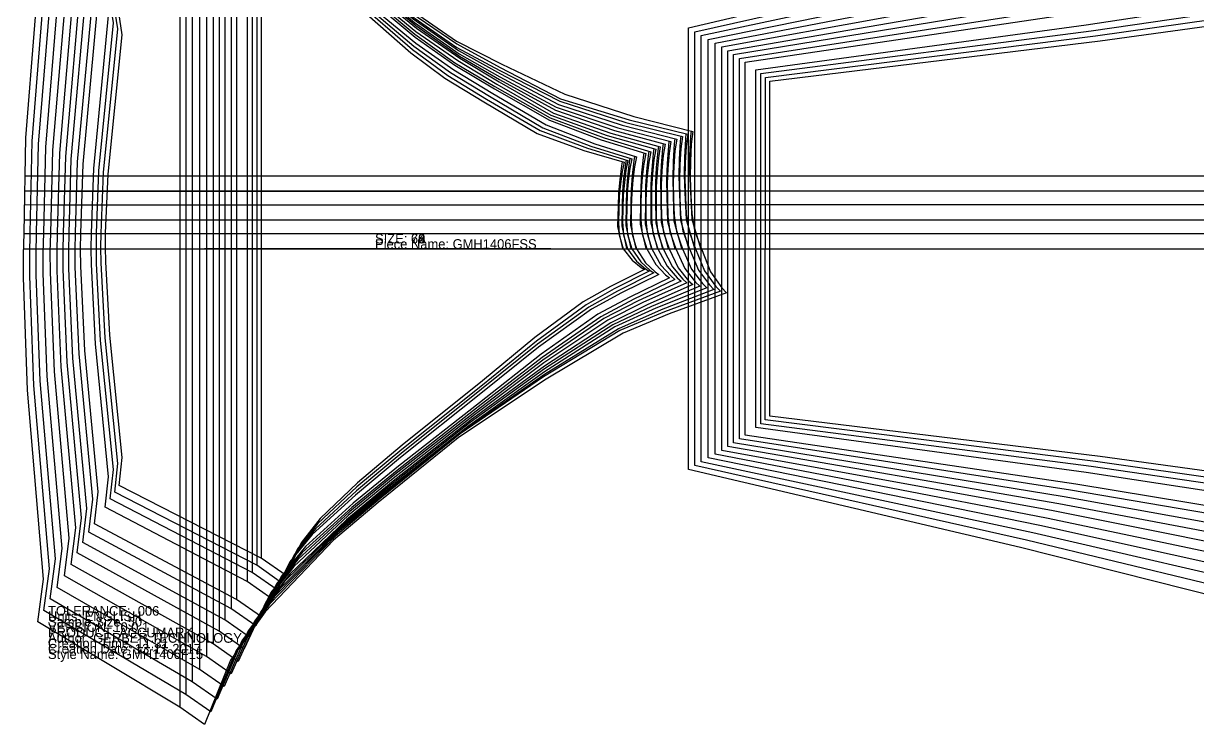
# Model space of a CAD drawing. Extents: x -1.4 to 60.7, y -1.7 to 34.5.
# Drawn here: x -0.63 to 29.74, y -1.69 to 16.44 of the extents above; entities that cross this region are included whole.
import ezdxf

# ---------------------------------------------------------------- set-up
doc = ezdxf.new("R2010")
doc.units = 0

# ---------------------------------------------------------------- blocks, each defined once
blk = doc.blocks.new('GMH1406FSS_42')
at = {"layer": '1'}
for points in [[(1.8292, 16.7218), (2.6905, 17.1508), (5.5154, 18.6079), (6.1603, 19.0596)], [(6.1603, 19.0596), (6.5074, 18.5045), (6.912, 18.0122), (7.1025, 17.7989), (7.9642, 16.9291), (9.3842, 15.6788), (10.2701, 15.021), (11.2711, 14.4084), (12.658, 13.5955), (13.865, 13.1516), (14.9032, 12.847)], [(1.8425, 4.4894), (1.9232, 5.2085), (1.5965, 8.3782), (1.4928, 10.2703), (1.4864, 10.6508), (1.4892, 11.014), (1.5532, 12.5353), (1.9198, 16.1391), (1.8292, 16.7218)], [(14.9032, 12.847), (14.8522, 12.6066), (14.8097, 12.2893), (14.7794, 11.9723), (14.7647, 11.6306), (14.7549, 11.2929), (14.7782, 10.9662), (14.8812, 10.6078), (14.8812, 10.6078), (15.1124, 10.3128), (15.3465, 10.1255), (15.4356, 10.0741)], [(15.4356, 10.0741), (14.5529, 9.6304), (13.8479, 9.2358), (12.5962, 8.3139), (11.2368, 7.196), (9.1589, 5.5311), (8.0037, 4.5598), (7.0401, 3.637), (6.5473, 3.0048), (6.1602, 2.1562)], [(6.1602, 2.1562), (5.5159, 2.6086), (1.8425, 4.4894)]]:
    blk.add_lwpolyline(points, dxfattribs=at)
at = {"layer": '5'}
blk.add_line((6.1533, 10.6208), (13.0053, 10.6208), dxfattribs=at)
at = {"layer": '7'}
blk.add_line((6.1533, 10.6208), (13.0053, 10.6208), dxfattribs=at)
at = {"layer": '8'}
for p, q in [((5.5161, 18.6079), (5.5161, 2.6086)), ((1.5543, 12.4977), (14.8376, 12.4977)), ((1.5324, 12.1039), (14.7921, 12.1039)), ((1.5132, 11.7497), (14.7698, 11.7497)), ((1.5007, 11.356), (14.7568, 11.356)), ((1.4895, 11.0016), (14.7757, 11.0016)), ((1.4855, 10.6078), (14.8815, 10.6078))]:
    blk.add_line(p, q, dxfattribs=at)
blk.add_lwpolyline([(14.8546, 12.8614), (14.8368, 12.7558), (14.791, 12.3956), (14.7625, 12.0589), (14.7499, 11.7098), (14.7361, 11.1881), (14.8585, 10.6204)], dxfattribs=at)
at = {"layer": '1'}
for s, p in [('SIZE: 42', (8.461, 10.7479)), ('Piece Name: GMH1406FSS', (8.461, 10.6079))]:
    blk.add_text(s, height=0.25, dxfattribs=at).set_placement(p)
blk = doc.blocks.new('GMH1406FSS_44')
at = {"layer": '1'}
for points in [[(1.7131, 16.8954), (2.5745, 17.3265), (5.3993, 18.7929), (6.0442, 19.2447)], [(6.0442, 19.2447), (6.4081, 18.6661), (6.8318, 18.1533), (7.0313, 17.9311), (7.9544, 17.0354), (9.4262, 15.7622), (10.3434, 15.0936), (11.3444, 14.481), (12.7313, 13.6681), (13.9528, 13.209), (15.0037, 12.8926)], [(1.7264, 4.3158), (1.8103, 5.0538), (1.4795, 8.3081), (1.3757, 10.2505), (1.3697, 10.6413), (1.3731, 11.014), (1.4363, 12.5816), (1.8075, 16.2952), (1.7131, 16.8954)], [(15.0037, 12.8926), (14.9528, 12.6471), (14.9106, 12.3232), (14.8811, 11.9996), (14.8675, 11.6508), (14.859, 11.3063), (14.8841, 10.973), (14.9907, 10.6078), (14.9907, 10.6078), (15.2223, 10.2914), (15.4606, 10.0875), (15.552, 10.0307)], [(15.552, 10.0307), (14.6463, 9.5715), (13.9231, 9.1634), (12.6359, 8.2228), (11.2374, 7.0817), (9.1529, 5.4219), (7.9939, 4.4536), (6.9787, 3.5036), (6.4577, 2.8508), (6.0441, 1.9712)], [(6.0441, 1.9712), (5.3998, 2.4236), (1.7264, 4.3158)]]:
    blk.add_lwpolyline(points, dxfattribs=at)
at = {"layer": '5'}
blk.add_line((6.0372, 10.6208), (12.8892, 10.6208), dxfattribs=at)
at = {"layer": '7'}
blk.add_line((6.0372, 10.6208), (12.8892, 10.6208), dxfattribs=at)
at = {"layer": '8'}
for p, q in [((5.4, 18.7929), (5.4, 2.4236)), ((1.435, 12.4977), (14.9333, 12.4977)), ((1.414, 12.1039), (14.8907, 12.1039)), ((1.3962, 11.7497), (14.8713, 11.7497)), ((1.3841, 11.356), (14.8603, 11.356)), ((1.3734, 11.0016), (14.882, 11.0016)), ((1.369, 10.6078), (14.991, 10.6078))]:
    blk.add_line(p, q, dxfattribs=at)
blk.add_lwpolyline([(14.9551, 12.907), (14.9374, 12.7992), (14.8921, 12.4314), (14.8643, 12.0878), (14.8528, 11.7315), (14.8409, 11.1992), (14.968, 10.6204)], dxfattribs=at)
at = {"layer": '1'}
for s, p in [('SIZE: 44', (8.4608, 10.7479)), ('Piece Name: GMH1406FSS', (8.4608, 10.6079))]:
    blk.add_text(s, height=0.25, dxfattribs=at).set_placement(p)
blk = doc.blocks.new('GMH1406FSS_46')
at = {"layer": '1'}
for points in [[(1.5969, 17.069), (2.4583, 17.5024), (5.2831, 18.9779), (5.928, 19.4297)], [(5.928, 19.4297), (6.3087, 18.8276), (6.7516, 18.2941), (6.9601, 18.063), (7.9444, 17.1416), (9.4682, 15.8457), (10.4166, 15.1662), (11.4176, 14.5536), (12.8045, 13.7407), (14.0404, 13.2665), (15.1045, 12.9382)], [(1.6102, 4.1422), (1.6972, 4.8992), (1.3623, 8.238), (1.2586, 10.2308), (1.2528, 10.6316), (1.2569, 11.014), (1.3193, 12.6278), (1.6951, 16.4514), (1.5969, 17.069)], [(15.1045, 12.9382), (15.0536, 12.6876), (15.0119, 12.3571), (14.9829, 12.027), (14.9707, 11.6711), (14.9632, 11.3197), (14.9903, 10.9799), (15.1005, 10.6078), (15.1005, 10.6078), (15.3324, 10.2701), (15.575, 10.0497), (15.6687, 9.9875)], [(15.6687, 9.9875), (14.7349, 9.5173), (13.9892, 9.0992), (12.6592, 8.1432), (11.213, 6.9822), (9.1377, 5.318), (7.9839, 4.3473), (6.9172, 3.3702), (6.368, 2.6967), (5.9279, 1.7861)], [(5.9279, 1.7861), (5.2836, 2.2386), (1.6102, 4.1422)]]:
    blk.add_lwpolyline(points, dxfattribs=at)
at = {"layer": '5'}
blk.add_line((5.921, 10.6208), (12.773, 10.6208), dxfattribs=at)
at = {"layer": '7'}
blk.add_line((5.921, 10.6208), (12.773, 10.6208), dxfattribs=at)
at = {"layer": '8'}
for p, q in [((5.2837, 18.9779), (5.2837, 2.2386)), ((1.3158, 12.4977), (15.0296, 12.4977)), ((1.2955, 12.1039), (14.9898, 12.1039)), ((1.2789, 11.7497), (14.9734, 11.7497)), ((1.2674, 11.356), (14.964, 11.356)), ((1.2571, 11.0016), (14.9886, 11.0016)), ((1.2524, 10.6078), (15.1008, 10.6078))]:
    blk.add_line(p, q, dxfattribs=at)
blk.add_lwpolyline([(15.0559, 12.9526), (15.0382, 12.8426), (14.9933, 12.4673), (14.9664, 12.1167), (14.9561, 11.7532), (14.9459, 11.2102), (15.0778, 10.6204)], dxfattribs=at)
at = {"layer": '1'}
for s, p in [('SIZE: 46', (8.4607, 10.7479)), ('Piece Name: GMH1406FSS', (8.4607, 10.6079))]:
    blk.add_text(s, height=0.25, dxfattribs=at).set_placement(p)
blk = doc.blocks.new('GMH1406FSS_48')
at = {"layer": '1'}
for points in [[(1.4635, 17.2839), (2.3251, 17.7205), (5.1497, 19.2102), (5.7946, 19.6619)], [(5.7946, 19.6619), (6.1889, 19.0265), (6.6492, 18.4625), (6.8661, 18.2182), (7.9174, 17.248), (9.5123, 15.9282), (10.5033, 15.2387), (11.5043, 14.6261), (12.8912, 13.8131), (14.1437, 13.3238), (15.2223, 12.9838)], [(1.4768, 3.9273), (1.5678, 4.7078), (1.2278, 8.1513), (1.124, 10.2064), (1.1188, 10.6197), (1.1235, 11.014), (1.1849, 12.685), (1.5664, 16.6447), (1.4635, 17.2839)], [(15.2223, 12.9838), (15.1714, 12.7282), (15.1301, 12.3909), (15.102, 12.0542), (15.0908, 11.6914), (15.0847, 11.3331), (15.1135, 10.9867), (15.2274, 10.6078), (15.2274, 10.6078), (15.4596, 10.2488), (15.7064, 10.0118), (15.8024, 9.9442)], [(15.8024, 9.9442), (14.8359, 9.4688), (14.0636, 9.0452), (12.691, 8.0611), (11.1985, 6.8657), (9.1152, 5.2081), (7.9569, 4.2409), (6.8355, 3.2162), (6.2578, 2.5096), (5.7945, 1.5539)], [(5.7945, 1.5539), (5.1503, 2.0063), (1.4768, 3.9273)]]:
    blk.add_lwpolyline(points, dxfattribs=at)
at = {"layer": '5'}
blk.add_line((5.7876, 10.6208), (12.6396, 10.6208), dxfattribs=at)
at = {"layer": '7'}
blk.add_line((5.7876, 10.6208), (12.6396, 10.6208), dxfattribs=at)
at = {"layer": '8'}
for p, q in [((5.1504, 19.2102), (5.1504, 2.0063)), ((1.1789, 12.4977), (15.1431, 12.4977)), ((1.1597, 12.1039), (15.1062, 12.1039)), ((1.1445, 11.7497), (15.0926, 11.7497)), ((1.1335, 11.356), (15.0851, 11.356)), ((1.1238, 11.0016), (15.1123, 11.0016)), ((1.1185, 10.6078), (15.2276, 10.6078))]:
    blk.add_line(p, q, dxfattribs=at)
blk.add_lwpolyline([(15.1737, 12.9982), (15.1561, 12.886), (15.1118, 12.5032), (15.0856, 12.1456), (15.0763, 11.7749), (15.068, 11.2213), (15.2046, 10.6204)], dxfattribs=at)
at = {"layer": '1'}
for s, p in [('SIZE: 48', (8.4606, 10.7479)), ('Piece Name: GMH1406FSS', (8.4606, 10.6079))]:
    blk.add_text(s, height=0.25, dxfattribs=at).set_placement(p)
blk = doc.blocks.new('GMH1406FSS_52')
at = {"layer": '1'}
for points in [[(5.5198, 20.1266), (5.9413, 19.4244), (6.4362, 18.7995), (6.6697, 18.5285), (7.8552, 17.4605), (9.5011, 16.0797), (10.5246, 15.3571), (11.5517, 14.7454), (12.9744, 13.9346), (14.3139, 13.4262), (15.4666, 13.0748)], [(1.202, 3.4975), (1.3009, 4.3249), (0.9507, 7.9778), (0.8467, 10.1575), (0.8425, 10.5958), (0.8487, 11.014), (0.9082, 12.7995), (1.3011, 17.0311), (1.1887, 17.7137)], [(15.4666, 13.0748), (15.4156, 12.8091), (15.3753, 12.4586), (15.3486, 12.1088), (15.3397, 11.7319), (15.336, 11.3598), (15.3685, 11.0004), (15.4895, 10.6078), (15.4895, 10.6078), (15.7227, 10.206), (15.9779, 9.936), (16.0785, 9.8577)], [(16.0785, 9.8577), (15.0499, 9.3595), (14.2278, 8.9151), (12.7614, 7.8814), (11.1658, 6.6243), (9.0639, 4.9853), (7.8947, 4.0284), (6.6638, 2.9081), (6.0293, 2.1353), (5.5197, 1.0892)], [(5.5197, 1.0892), (4.8754, 1.5417), (1.202, 3.4975)]]:
    blk.add_lwpolyline(points, dxfattribs=at)
at = {"layer": '5'}
blk.add_line((5.5128, 10.6208), (12.3648, 10.6208), dxfattribs=at)
at = {"layer": '7'}
blk.add_line((5.5128, 10.6208), (12.3648, 10.6208), dxfattribs=at)
at = {"layer": '8'}
for p, q in [((4.8756, 19.6748), (4.8756, 1.5417)), ((0.8977, 12.4977), (15.3798, 12.4977)), ((0.8803, 12.1039), (15.3483, 12.1039)), ((0.8676, 11.7497), (15.3401, 11.7497)), ((0.8577, 11.356), (15.3364, 11.356)), ((0.849, 11.0016), (15.3682, 11.0016)), ((0.8428, 10.6078), (15.4898, 10.6078))]:
    blk.add_line(p, q, dxfattribs=at)
blk.add_lwpolyline([(15.418, 13.0893), (15.4005, 12.9726), (15.3572, 12.5748), (15.3325, 12.2034), (15.3255, 11.8184), (15.3207, 11.2434), (15.4668, 10.6204)], dxfattribs=at)
at = {"layer": '1'}
for s, p in [('SIZE: 52', (8.4605, 10.7479)), ('Piece Name: GMH1406FSS', (8.4605, 10.6079))]:
    blk.add_text(s, height=0.25, dxfattribs=at).set_placement(p)
blk = doc.blocks.new('GMH1406FSS_54')
at = {"layer": '1'}
for points in [[(5.3787, 20.3588), (5.8139, 19.6234), (6.3261, 18.9679), (6.5679, 18.6835), (7.8204, 17.5669), (9.4894, 16.1571), (10.5279, 15.4189), (11.5595, 14.8078), (12.9887, 13.9977), (14.3885, 13.478), (15.5925, 13.1204)], [(1.0609, 3.2826), (1.1637, 4.1335), (0.8084, 7.8911), (0.7044, 10.1331), (0.7007, 10.5839), (0.7077, 11.014), (0.7661, 12.8567), (1.1647, 17.2243), (1.0477, 17.9286)], [(15.5925, 13.1204), (15.5416, 12.8496), (15.5017, 12.4925), (15.4757, 12.1361), (15.4679, 11.7522), (15.4654, 11.3732), (15.4998, 11.0073), (15.6244, 10.6078), (15.6244, 10.6078), (15.8579, 10.1848), (16.1174, 9.8981), (16.2202, 9.8145)], [(16.2202, 9.8145), (15.1555, 9.3057), (14.3042, 8.8514), (12.7851, 7.7992), (11.1311, 6.5179), (9.0291, 4.879), (7.8599, 3.922), (6.5743, 2.7541), (5.9114, 1.9482), (5.3786, 0.857)], [(5.3786, 0.857), (4.7344, 1.3094), (1.0609, 3.2826)]]:
    blk.add_lwpolyline(points, dxfattribs=at)
at = {"layer": '5'}
blk.add_line((5.3717, 10.6208), (12.2237, 10.6208), dxfattribs=at)
at = {"layer": '7'}
blk.add_line((5.3717, 10.6208), (12.2237, 10.6208), dxfattribs=at)
at = {"layer": '8'}
for p, q in [((4.7345, 19.907), (4.7345, 1.3094)), ((0.7538, 12.4977), (15.5024, 12.4977)), ((0.7372, 12.1039), (15.4751, 12.1039)), ((0.7256, 11.7497), (15.4679, 11.7497)), ((0.7163, 11.356), (15.4671, 11.356)), ((0.7079, 11.0016), (15.5016, 11.0016)), ((0.7013, 10.6078), (15.6247, 10.6078))]:
    blk.add_line(p, q, dxfattribs=at)
blk.add_lwpolyline([(15.5439, 13.1349), (15.5265, 13.0161), (15.4837, 12.6107), (15.4597, 12.2323), (15.4539, 11.8401), (15.4508, 11.2545), (15.6017, 10.6204)], dxfattribs=at)
at = {"layer": '1'}
for s, p in [('SIZE: 54', (8.4604, 10.7479)), ('Piece Name: GMH1406FSS', (8.4604, 10.6079))]:
    blk.add_text(s, height=0.25, dxfattribs=at).set_placement(p)
blk = doc.blocks.new('GMH1406FSS_56')
at = {"layer": '1'}
for points in [[(5.2171, 20.6542), (5.6623, 19.8725), (6.1899, 19.1736), (6.4395, 18.8699), (7.7674, 17.6744), (9.5188, 16.2333), (10.6065, 15.4807), (11.6129, 14.8712), (13.0074, 14.0626), (14.4689, 13.5411), (15.7246, 13.1855)], [(0.8992, 3.013), (1.0069, 3.8935), (0.6453, 7.7823), (0.5412, 10.1026), (0.5382, 10.5691), (0.546, 11.014), (0.6031, 12.9286), (1.0089, 17.4669), (0.886, 18.1982)], [(15.7246, 13.1855), (15.6747, 12.9072), (15.6371, 12.5405), (15.6136, 12.1745), (15.6092, 11.7807), (15.6101, 11.3918), (15.6487, 11.0166), (15.7801, 10.6079), (15.7801, 10.6079), (16.014, 10.1635), (16.2777, 9.8604), (16.3828, 9.7713)], [(16.3828, 9.7713), (15.2696, 9.2636), (14.3786, 8.8083), (12.7978, 7.7283), (11.0757, 6.4117), (8.9737, 4.7728), (7.8046, 3.8158), (6.46, 2.5728), (5.7686, 1.717), (5.2169, 0.5617)], [(5.2169, 0.5617), (4.5727, 1.0142), (0.8992, 3.013)]]:
    blk.add_lwpolyline(points, dxfattribs=at)
at = {"layer": '5'}
blk.add_line((5.21, 10.6208), (12.0621, 10.6208), dxfattribs=at)
at = {"layer": '7'}
blk.add_line((5.21, 10.6208), (12.0621, 10.6208), dxfattribs=at)
at = {"layer": '8'}
for p, q in [((4.5728, 20.2024), (4.5728, 1.0142)), ((0.5889, 12.4977), (15.6344, 12.4977)), ((0.5731, 12.104), (15.613, 12.104)), ((0.5628, 11.7497), (15.6092, 11.7497)), ((0.5541, 11.356), (15.6138, 11.356)), ((0.5462, 11.0016), (15.6534, 11.0016)), ((0.5393, 10.6079), (15.7804, 10.6079))]:
    blk.add_line(p, q, dxfattribs=at)
blk.add_lwpolyline([(15.6761, 13.1999), (15.6592, 13.0779), (15.6188, 12.6616), (15.5975, 12.2731), (15.5949, 11.8707), (15.597, 11.2698), (15.7574, 10.6204)], dxfattribs=at)
at = {"layer": '1'}
for s, p in [('SIZE: 56', (8.4605, 10.7479)), ('Piece Name: GMH1406FSS', (8.4605, 10.6079))]:
    blk.add_text(s, height=0.25, dxfattribs=at).set_placement(p)
blk = doc.blocks.new('GMH1406FSS_58')
at = {"layer": '1'}
for points in [[(5.0729, 20.9495), (5.5295, 20.1219), (6.074, 19.3801), (6.3319, 19.0576), (7.7377, 17.7863), (9.5374, 16.312), (10.6548, 15.5424), (11.6692, 14.9302), (13.0746, 14.1181), (14.562, 13.6008), (15.8393, 13.2503)], [(0.7551, 2.7433), (0.8678, 3.6532), (0.4997, 7.6734), (0.3956, 10.0718), (0.393, 10.554), (0.4018, 11.0139), (0.4578, 13.0003), (0.8707, 17.7092), (0.7418, 18.4677)], [(15.8393, 13.2503), (15.7906, 12.9645), (15.7551, 12.5882), (15.7342, 12.2127), (15.7329, 11.8088), (15.7372, 11.4101), (15.78, 11.0257), (15.9183, 10.6078), (15.9183, 10.6078), (16.1526, 10.1421), (16.4205, 9.8224), (16.528, 9.7279)], [(16.528, 9.7279), (15.3901, 9.2187), (14.4792, 8.7612), (12.8296, 7.6581), (11.0311, 6.3113), (8.9334, 4.6685), (7.7667, 3.7094), (6.3632, 2.3912), (5.6433, 1.4857), (5.0728, 0.2663)], [(5.0728, 0.2663), (4.4286, 0.7188), (0.7551, 2.7433)]]:
    blk.add_lwpolyline(points, dxfattribs=at)
at = {"layer": '5'}
blk.add_line((5.0659, 10.6207), (11.9179, 10.6207), dxfattribs=at)
at = {"layer": '7'}
blk.add_line((5.0659, 10.6207), (11.9179, 10.6207), dxfattribs=at)
at = {"layer": '8'}
for p, q in [((4.4287, 20.4976), (4.4287, 0.7188)), ((0.4416, 12.4976), (15.7501, 12.4976)), ((0.4268, 12.1039), (15.7339, 12.1039)), ((0.4177, 11.7496), (15.7336, 11.7496)), ((0.4094, 11.3559), (15.7434, 11.3559)), ((0.4021, 11.0015), (15.788, 11.0015)), ((0.3947, 10.6078), (15.9185, 10.6078))]:
    blk.add_line(p, q, dxfattribs=at)
blk.add_lwpolyline([(15.7908, 13.2647), (15.7744, 13.1394), (15.7365, 12.7122), (15.7179, 12.3137), (15.7186, 11.9011), (15.7257, 11.2849), (15.8955, 10.6203)], dxfattribs=at)
at = {"layer": '1'}
for s, p in [('SIZE: 58', (8.4605, 10.7479)), ('Piece Name: GMH1406FSS', (8.4605, 10.6079))]:
    blk.add_text(s, height=0.25, dxfattribs=at).set_placement(p)
blk = doc.blocks.new('GMH1406FSS_60')
at = {"layer": '1'}
for points in [[(4.919, 21.2762), (5.3854, 20.3976), (5.9458, 19.6079), (6.2116, 19.264), (7.6984, 17.9044), (9.5135, 16.3838), (10.6422, 15.588), (11.6844, 14.9897), (13.1275, 14.1977), (14.6536, 13.6712), (15.9639, 13.3153)], [(0.6012, 2.4462), (0.7193, 3.3885), (0.3442, 7.5534), (0.2401, 10.038), (0.2381, 10.5375), (0.2479, 11.014), (0.3025, 13.0794), (0.7233, 17.9765), (0.5879, 18.765)], [(15.9639, 13.3153), (15.9163, 13.0219), (15.883, 12.6359), (15.8647, 12.2511), (15.8666, 11.8371), (15.8742, 11.4285), (15.9212, 11.035), (16.0663, 10.6078), (16.0663, 10.6078), (16.3011, 10.1207), (16.5732, 9.7845), (16.6829, 9.6846)], [(16.6829, 9.6846), (15.5042, 9.1617), (14.5603, 8.6917), (12.8478, 7.5773), (10.9789, 6.2139), (8.8841, 4.5653), (7.7191, 3.6031), (6.2546, 2.1961), (5.5061, 1.2325), (4.9189, -0.0604)], [(4.9189, -0.0604), (4.2746, 0.392), (0.6012, 2.4462)]]:
    blk.add_lwpolyline(points, dxfattribs=at)
at = {"layer": '5'}
blk.add_line((4.912, 10.6208), (11.764, 10.6208), dxfattribs=at)
at = {"layer": '7'}
blk.add_line((4.912, 10.6208), (11.764, 10.6208), dxfattribs=at)
at = {"layer": '8'}
for p, q in [((4.2748, 20.8245), (4.2748, 0.392)), ((0.2846, 12.4977), (15.8765, 12.4977)), ((0.2707, 12.1039), (15.8654, 12.1039)), ((0.2628, 11.7497), (15.8682, 11.7497)), ((0.255, 11.356), (15.883, 11.356)), ((0.2482, 11.0016), (15.9325, 11.0016)), ((0.2403, 10.6078), (16.0666, 10.6078))]:
    blk.add_line(p, q, dxfattribs=at)
blk.add_lwpolyline([(15.9153, 13.3297), (15.8996, 13.2011), (15.8641, 12.7631), (15.8482, 12.3545), (15.8522, 11.9315), (15.8643, 11.3001), (16.0436, 10.6204)], dxfattribs=at)
at = {"layer": '1'}
for s, p in [('SIZE: 60', (8.4605, 10.7479)), ('Piece Name: GMH1406FSS', (8.4605, 10.6079))]:
    blk.add_text(s, height=0.25, dxfattribs=at).set_placement(p)
blk = doc.blocks.new('GMH1406FSS_62')
at = {"layer": '1'}
for points in [[(4.7416, 21.6031), (5.2152, 20.6725), (5.789, 19.8337), (6.0618, 19.468), (7.6254, 18.0157), (9.4812, 16.4655), (10.635, 15.6546), (11.6865, 15.0593), (13.1424, 14.2717), (14.7406, 13.7381), (16.1119, 13.3802)], [(0.4238, 2.1489), (0.5474, 3.1237), (0.1652, 7.4335), (0.061, 10.0042), (0.0597, 10.5211), (0.0705, 11.014), (0.1237, 13.1586), (0.5524, 18.2438), (0.4106, 19.0622)], [(16.1119, 13.3802), (16.0653, 13.0793), (16.0342, 12.6837), (16.0184, 12.2894), (16.0236, 11.8654), (16.0346, 11.447), (16.0858, 11.0442), (16.2378, 10.6078), (16.2378, 10.6078), (16.4729, 10.0994), (16.7492, 9.7466), (16.8612, 9.6413)], [(16.8612, 9.6413), (15.6118, 9.1179), (14.6102, 8.6449), (12.8461, 7.5081), (10.9203, 6.1164), (8.8174, 4.4623), (7.648, 3.4969), (6.1224, 2.0009), (5.3454, 0.9791), (4.7415, -0.3873)], [(4.7415, -0.3873), (4.0973, 0.0652), (0.4238, 2.1489)]]:
    blk.add_lwpolyline(points, dxfattribs=at)
at = {"layer": '5'}
blk.add_line((4.7346, 10.6208), (11.5866, 10.6208), dxfattribs=at)
at = {"layer": '7'}
blk.add_line((4.7346, 10.6208), (11.5866, 10.6208), dxfattribs=at)
at = {"layer": '8'}
for p, q in [((4.0974, 21.1512), (4.0974, 0.0652)), ((0.1043, 12.4977), (16.0268, 12.4977)), ((0.0912, 12.1039), (16.0207, 12.1039)), ((0.0845, 11.7497), (16.0266, 11.7497)), ((0.0772, 11.356), (16.0463, 11.356)), ((0.0708, 11.0016), (16.1006, 11.0016)), ((0.0625, 10.6078), (16.238, 10.6078))]:
    blk.add_line(p, q, dxfattribs=at)
blk.add_lwpolyline([(16.0633, 13.3946), (16.0481, 13.2627), (16.015, 12.8137), (16.0018, 12.3951), (16.0091, 11.9619), (16.0263, 11.3152), (16.215, 10.6204)], dxfattribs=at)
at = {"layer": '1'}
for s, p in [('SIZE: 62', (8.4604, 10.7479)), ('Piece Name: GMH1406FSS', (8.4604, 10.6079))]:
    blk.add_text(s, height=0.25, dxfattribs=at).set_placement(p)
blk = doc.blocks.new('GMH1406FSS_64')
at = {"layer": '1'}
for points in [[(4.5595, 21.9299), (5.0401, 20.9468), (5.6272, 20.0581), (5.9069, 19.6704), (7.5477, 18.1235), (9.4433, 16.5556), (10.621, 15.7362), (11.7042, 15.1374), (13.2034, 14.3455), (14.8513, 13.8072), (16.2646, 13.4481)], [(0.2417, 1.8518), (0.3707, 2.8591), (-0.0185, 7.3136), (-0.1228, 9.9706), (-0.1234, 10.5047), (-0.1116, 11.014), (-0.0598, 13.2378), (0.3768, 18.5111), (0.2284, 19.3594)], [(16.2646, 13.4481), (16.2192, 13.1398), (16.1903, 12.7346), (16.1771, 12.3308), (16.1855, 11.8968), (16.1999, 11.4685), (16.2553, 11.0566), (16.414, 10.6109), (16.414, 10.6109), (16.6496, 10.0811), (16.9301, 9.7118), (17.0444, 9.6011)], [(17.0444, 9.6011), (15.7256, 9.0724), (14.6674, 8.5924), (12.844, 7.4303), (10.8525, 6.0062), (8.7446, 4.3547), (7.5722, 3.3906), (5.9856, 1.8059), (5.1799, 0.726), (4.5594, -0.714)], [(4.5594, -0.714), (3.9151, -0.2615), (0.2417, 1.8518)]]:
    blk.add_lwpolyline(points, dxfattribs=at)
at = {"layer": '5'}
blk.add_line((4.5525, 10.6208), (11.4045, 10.6208), dxfattribs=at)
at = {"layer": '7'}
blk.add_line((4.5525, 10.6208), (11.4045, 10.6208), dxfattribs=at)
at = {"layer": '8'}
for p, q in [((3.9153, 21.4781), (3.9153, -0.2615)), ((-0.0847, 12.4978), (16.1827, 12.5006)), ((-0.0926, 12.1041), (16.1815, 12.1069)), ((-0.0985, 11.7499), (16.1904, 11.7526)), ((-0.1053, 11.3561), (16.2148, 11.3589)), ((-0.1113, 11.0018), (16.2738, 11.0045)), ((-0.12, 10.6088), (16.4143, 10.6109))]:
    blk.add_line(p, q, dxfattribs=at)
blk.add_lwpolyline([(16.216, 13.4625), (16.2015, 13.3275), (16.1709, 12.8676), (16.1603, 12.4389), (16.1709, 11.9955), (16.1931, 11.3335), (16.3913, 10.6234)], dxfattribs=at)
at = {"layer": '1'}
for s, p in [('SIZE: 64', (8.4605, 10.7479)), ('Piece Name: GMH1406FSS', (8.4605, 10.6079))]:
    blk.add_text(s, height=0.25, dxfattribs=at).set_placement(p)
blk = doc.blocks.new('GMH1406FSS_66')
at = {"layer": '1'}
for points in [[(4.3763, 22.2567), (4.8642, 21.2195), (5.465, 20.2791), (5.7518, 19.8686), (7.4723, 18.2246), (9.3864, 16.6433), (10.5755, 15.8171), (11.6928, 15.2179), (13.2388, 14.4265), (14.9509, 13.8776), (16.4186, 13.5131)], [(0.0585, 1.5549), (0.1929, 2.5946), (-0.2033, 7.1937), (-0.3076, 9.9367), (-0.3076, 10.4881), (-0.2948, 11.014), (-0.2443, 13.3168), (0.2001, 18.7779), (0.0452, 19.6562)], [(16.4186, 13.5131), (16.3743, 13.1972), (16.3476, 12.7824), (16.3369, 12.369), (16.3486, 11.925), (16.3663, 11.4869), (16.4258, 11.0657), (16.5914, 10.6108), (16.5914, 10.6108), (16.8274, 10.0597), (17.1122, 9.6738), (17.2287, 9.5577)], [(17.2287, 9.5577), (15.8606, 9.0265), (14.7622, 8.5428), (12.8468, 7.3575), (10.7528, 5.9019), (8.6594, 4.2489), (7.4953, 3.2843), (5.8476, 1.6106), (5.0134, 0.4726), (4.3762, -1.0408)], [(4.3762, -1.0408), (3.7319, -0.5884), (0.0585, 1.5549)]]:
    blk.add_lwpolyline(points, dxfattribs=at)
at = {"layer": '5'}
blk.add_line((4.3693, 10.6208), (11.2213, 10.6208), dxfattribs=at)
at = {"layer": '7'}
blk.add_line((4.3693, 10.6208), (11.2213, 10.6208), dxfattribs=at)
at = {"layer": '8'}
for p, q in [((3.7321, 21.8048), (3.7321, -0.5884)), ((-0.2699, 12.4978), (16.3404, 12.5005)), ((-0.277, 12.1041), (16.3438, 12.1068)), ((-0.2825, 11.7499), (16.3556, 11.7526)), ((-0.2889, 11.3561), (16.3846, 11.3588)), ((-0.2945, 11.0018), (16.4481, 11.0044)), ((-0.3035, 10.6088), (16.5917, 10.6108))]:
    blk.add_line(p, q, dxfattribs=at)
blk.add_lwpolyline([(16.37, 13.5275), (16.3561, 13.3892), (16.3279, 12.9183), (16.32, 12.4795), (16.3338, 12.0259), (16.361, 11.3486), (16.5687, 10.6234)], dxfattribs=at)
at = {"layer": '1'}
for s, p in [('SIZE: 66', (8.4605, 10.7479)), ('Piece Name: GMH1406FSS', (8.4605, 10.6079))]:
    blk.add_text(s, height=0.25, dxfattribs=at).set_placement(p)
blk = doc.blocks.new('GMH1406FSS_68')
at = {"layer": '1'}
for points in [[(4.2128, 22.5835), (4.7053, 21.4936), (5.3172, 20.5032), (5.6099, 20.0704), (7.4031, 18.3289), (9.3598, 16.7418), (10.574, 15.9143), (11.7014, 15.3013), (13.2615, 14.4912), (15.0344, 13.9405), (16.5533, 13.5779)], [(-0.105, 1.2577), (0.0349, 2.3299), (-0.3684, 7.0737), (-0.4728, 9.903), (-0.4722, 10.4716), (-0.4583, 11.0139), (-0.4092, 13.3959), (0.0431, 19.0451), (-0.1183, 19.9533)], [(16.5533, 13.5779), (16.5102, 13.2546), (16.4856, 12.8302), (16.4774, 12.4074), (16.4924, 11.9533), (16.5134, 11.5053), (16.5772, 11.075), (16.7496, 10.6108), (16.7496, 10.6108), (16.986, 10.0384), (17.2751, 9.636), (17.3939, 9.5145)], [(17.3939, 9.5145), (15.9496, 8.9811), (14.7891, 8.4926), (12.8192, 7.2954), (10.6642, 5.8227), (8.5907, 4.1523), (7.4381, 3.1779), (5.7294, 1.4155), (4.8666, 0.2193), (4.2127, -1.3677)], [(4.2127, -1.3677), (3.5684, -0.9152), (-0.105, 1.2577)]]:
    blk.add_lwpolyline(points, dxfattribs=at)
at = {"layer": '5'}
blk.add_line((4.2058, 10.6207), (11.0578, 10.6207), dxfattribs=at)
at = {"layer": '7'}
blk.add_line((4.2058, 10.6207), (11.0578, 10.6207), dxfattribs=at)
at = {"layer": '8'}
for p, q in [((3.5686, 22.1316), (3.5686, -0.9152)), ((-0.4352, 12.4977), (16.4793, 12.5005)), ((-0.4417, 12.104), (16.4873, 12.1068)), ((-0.4468, 11.7498), (16.5018, 11.7525)), ((-0.4528, 11.356), (16.5353, 11.3588)), ((-0.458, 11.0017), (16.6034, 11.0044)), ((-0.4674, 10.6087), (16.7499, 10.6108))]:
    blk.add_line(p, q, dxfattribs=at)
blk.add_lwpolyline([(16.5047, 13.5923), (16.4914, 13.4508), (16.4656, 12.969), (16.4604, 12.5202), (16.4775, 12.0563), (16.5098, 11.3638), (16.7269, 10.6233)], dxfattribs=at)
at = {"layer": '1'}
for s, p in [('SIZE: 68', (8.4605, 10.7479)), ('Piece Name: GMH1406FSS', (8.4605, 10.6079))]:
    blk.add_text(s, height=0.25, dxfattribs=at).set_placement(p)
blk = doc.blocks.new('GMH1406FSS_70')
at = {"layer": '1'}
for points in [[(4.0532, 22.9102), (4.5567, 21.7682), (5.1857, 20.7286), (5.487, 20.2742), (7.3648, 18.4435), (9.3412, 16.8243), (10.5683, 15.9791), (11.7437, 15.3861), (13.3691, 14.6047), (15.1538, 14.0272), (16.684, 13.643)], [(-0.2646, 0.9605), (-0.1193, 2.0652), (-0.5296, 6.9538), (-0.634, 9.8692), (-0.6328, 10.4553), (-0.6179, 11.014), (-0.5702, 13.475), (-0.11, 19.3124), (-0.2779, 20.2505)], [(16.684, 13.643), (16.642, 13.3121), (16.6196, 12.8781), (16.614, 12.4457), (16.6322, 11.9816), (16.6566, 11.5238), (16.7246, 11.0842), (16.9038, 10.6108), (16.9038, 10.6108), (17.1406, 10.017), (17.4339, 9.5981), (17.555, 9.4712)], [(17.555, 9.4712), (16.0696, 8.9245), (14.8759, 8.4237), (12.8408, 7.2137), (10.6128, 5.7229), (8.5381, 4.0483), (7.3848, 3.0716), (5.615, 1.2203), (4.7236, -0.034), (4.0531, -1.6944)], [(4.0531, -1.6944), (3.4088, -1.242), (-0.2646, 0.9605)]]:
    blk.add_lwpolyline(points, dxfattribs=at)
at = {"layer": '5'}
blk.add_line((4.0462, 10.6208), (10.8982, 10.6208), dxfattribs=at)
at = {"layer": '7'}
blk.add_line((4.0462, 10.6208), (10.8982, 10.6208), dxfattribs=at)
at = {"layer": '8'}
for p, q in [((3.409, 22.4585), (3.409, -1.242)), ((-0.5965, 12.4978), (16.6148, 12.5005)), ((-0.6024, 12.1041), (16.6273, 12.1068)), ((-0.6071, 11.7499), (16.6444, 11.7526)), ((-0.6127, 11.3561), (16.6823, 11.3588)), ((-0.6176, 11.0018), (16.7548, 11.0044)), ((-0.6273, 10.6088), (16.9041, 10.6108))]:
    blk.add_line(p, q, dxfattribs=at)
blk.add_lwpolyline([(16.6354, 13.6574), (16.6227, 13.5126), (16.5993, 13.0199), (16.5968, 12.561), (16.6172, 12.0868), (16.6545, 11.3791), (16.8811, 10.6234)], dxfattribs=at)
at = {"layer": '1'}
for s, p in [('SIZE: 70', (8.4605, 10.7479)), ('Piece Name: GMH1406FSS', (8.4605, 10.6079))]:
    blk.add_text(s, height=0.25, dxfattribs=at).set_placement(p)
blk = doc.blocks.new('GMH1406FSL_42')
at = {"layer": '1'}
for points in [[(18.6737, 14.9433), (27.2156, 15.9836), (34.0475, 16.9271), (37.3561, 17.625), (39.8846, 18.528), (40.0311, 18.6122), (40.6777, 19.0611)], [(18.6736, 6.2823), (18.6737, 14.9433)], [(40.68, 2.1629), (40.29, 2.4434), (40.034, 2.6126), (39.8846, 2.697), (37.3561, 3.6), (34.0475, 4.2981), (27.2156, 5.2416), (18.6736, 6.2823)]]:
    blk.add_lwpolyline(points, dxfattribs=at)
at = {"layer": '5'}
blk.add_line((26.4483, 10.612), (42.7851, 10.612), dxfattribs=at)
at = {"layer": '7'}
blk.add_line((26.4483, 10.612), (42.7851, 10.612), dxfattribs=at)
at = {"layer": '8'}
for p, q in [((18.6828, 12.4991), (49.355, 12.4991)), ((18.6803, 12.1054), (49.3095, 12.1054)), ((18.6765, 11.7511), (49.2872, 11.7511)), ((18.6749, 11.3574), (49.2742, 11.3574)), ((18.6737, 11.003), (49.2931, 11.003)), ((18.6737, 10.6093), (49.3989, 10.6093))]:
    blk.add_line(p, q, dxfattribs=at)
blk = doc.blocks.new('GMH1406FSL_44')
at = {"layer": '1'}
for points in [[(18.5574, 15.0417), (27.101, 16.1164), (33.9338, 17.0874), (37.2419, 17.7988), (39.7685, 18.7123), (39.9149, 18.7972), (40.5614, 19.2461)], [(18.5573, 6.1839), (18.5574, 15.0417)], [(40.5638, 1.9779), (40.1738, 2.2584), (39.9178, 2.4276), (39.7685, 2.5126), (37.2419, 3.4263), (33.9338, 4.1378), (27.101, 5.1089), (18.5573, 6.1839)]]:
    blk.add_lwpolyline(points, dxfattribs=at)
at = {"layer": '5'}
blk.add_line((26.332, 10.612), (42.6688, 10.612), dxfattribs=at)
at = {"layer": '7'}
blk.add_line((26.332, 10.612), (42.6688, 10.612), dxfattribs=at)
at = {"layer": '8'}
for p, q in [((18.5642, 12.4991), (49.4505, 12.4991)), ((18.5623, 12.1054), (49.408, 12.1054)), ((18.5595, 11.7511), (49.3885, 11.7511)), ((18.5583, 11.3574), (49.3776, 11.3574)), ((18.5574, 11.003), (49.3992, 11.003)), ((18.5574, 10.6093), (49.5083, 10.6093))]:
    blk.add_line(p, q, dxfattribs=at)
blk = doc.blocks.new('GMH1406FSL_46')
at = {"layer": '1'}
for points in [[(18.441, 15.1401), (26.9862, 16.2491), (33.8199, 17.2477), (37.1275, 17.9726), (39.6523, 18.8967), (39.7984, 18.9822), (40.445, 19.4311)], [(18.4409, 6.0855), (18.441, 15.1401)], [(40.4473, 1.7929), (40.0573, 2.0734), (39.8013, 2.2426), (39.6523, 2.3283), (37.1275, 3.2525), (33.8199, 3.9775), (26.9863, 4.9762), (18.4409, 6.0855)]]:
    blk.add_lwpolyline(points, dxfattribs=at)
at = {"layer": '5'}
blk.add_line((26.2156, 10.612), (42.5524, 10.612), dxfattribs=at)
at = {"layer": '7'}
blk.add_line((26.2156, 10.612), (42.5524, 10.612), dxfattribs=at)
at = {"layer": '8'}
for p, q in [((18.4457, 12.4991), (49.5466, 12.4991)), ((18.4444, 12.1054), (49.5068, 12.1054)), ((18.4425, 11.7511), (49.4904, 11.7511)), ((18.4416, 11.3574), (49.4811, 11.3574)), ((18.441, 11.003), (49.5056, 11.003)), ((18.441, 10.6093), (49.6178, 10.6093))]:
    blk.add_line(p, q, dxfattribs=at)
blk = doc.blocks.new('GMH1406FSL_48')
at = {"layer": '1'}
for points in [[(18.3074, 15.2385), (26.8552, 16.4006), (33.6903, 17.4418), (36.9971, 18.1876), (39.5191, 19.128), (39.6649, 19.2145), (40.3114, 19.6634)], [(18.3073, 5.9871), (18.3074, 15.2385)], [(40.3138, 1.5606), (39.9238, 1.8411), (39.6678, 2.0103), (39.5191, 2.097), (36.9971, 3.0375), (33.6903, 3.7834), (26.8553, 4.8247), (18.3073, 5.9871)]]:
    blk.add_lwpolyline(points, dxfattribs=at)
at = {"layer": '5'}
blk.add_line((26.082, 10.612), (42.4188, 10.612), dxfattribs=at)
at = {"layer": '7'}
blk.add_line((26.082, 10.612), (42.4188, 10.612), dxfattribs=at)
at = {"layer": '8'}
for p, q in [((18.3096, 12.4991), (49.6599, 12.4991)), ((18.309, 12.1054), (49.623, 12.1054)), ((18.3081, 11.7511), (49.6094, 11.7511)), ((18.3077, 11.3574), (49.602, 11.3574)), ((18.3074, 11.003), (49.6291, 11.003)), ((18.3074, 10.6093), (49.7445, 10.6093))]:
    blk.add_line(p, q, dxfattribs=at)
blk = doc.blocks.new('GMH1406FSL_52')
at = {"layer": '1'}
for points in [[(18.033, 15.4353), (26.5861, 16.7037), (33.424, 17.8299), (36.7292, 18.6175), (39.2454, 19.5907), (39.3905, 19.6791), (40.037, 20.128)], [(18.0329, 5.7903), (18.033, 15.4353)], [(40.0394, 1.096), (39.6494, 1.3765), (39.3934, 1.5457), (39.2454, 1.6343), (36.7292, 2.6076), (33.424, 3.3953), (26.586, 4.5216), (18.0329, 5.7903)]]:
    blk.add_lwpolyline(points, dxfattribs=at)
at = {"layer": '5'}
blk.add_line((25.8076, 10.612), (42.1444, 10.612), dxfattribs=at)
at = {"layer": '7'}
blk.add_line((25.8076, 10.612), (42.1444, 10.612), dxfattribs=at)
at = {"layer": '8'}
for p, q in [((18.0308, 12.4991), (49.897, 12.4991)), ((18.0313, 12.1054), (49.8656, 12.1054)), ((18.0323, 11.7511), (49.8573, 11.7511)), ((18.0327, 11.3574), (49.8537, 11.3574)), ((18.033, 11.003), (49.8854, 11.003)), ((18.033, 10.6093), (50.0071, 10.6093))]:
    blk.add_line(p, q, dxfattribs=at)
blk = doc.blocks.new('GMH1406FSL_54')
at = {"layer": '1'}
for points in [[(17.8927, 15.5337), (26.4484, 16.8552), (33.2877, 18.024), (36.5921, 18.8325), (39.1055, 19.822), (39.2501, 19.9114), (39.8967, 20.3603)], [(17.8926, 5.6919), (17.8927, 15.5337)], [(39.899, 0.8637), (39.509, 1.1442), (39.253, 1.3134), (39.1055, 1.403), (36.5921, 2.3926), (33.2877, 3.2012), (26.4483, 4.3701), (17.8926, 5.6919)]]:
    blk.add_lwpolyline(points, dxfattribs=at)
at = {"layer": '5'}
blk.add_line((25.6673, 10.612), (42.0041, 10.612), dxfattribs=at)
at = {"layer": '7'}
blk.add_line((25.6673, 10.612), (42.0041, 10.612), dxfattribs=at)
at = {"layer": '8'}
for p, q in [((17.8884, 12.4991), (50.0203, 12.4991)), ((17.8895, 12.1054), (49.9931, 12.1054)), ((17.8914, 11.7511), (49.9858, 11.7511)), ((17.8921, 11.3574), (49.9851, 11.3574)), ((17.8927, 11.003), (50.0196, 11.003)), ((17.8927, 10.6093), (50.1427, 10.6093))]:
    blk.add_line(p, q, dxfattribs=at)
blk = doc.blocks.new('GMH1406FSL_56')
at = {"layer": '1'}
for points in [[(17.7317, 15.6321), (26.2913, 17.0317), (33.1325, 18.2632), (36.4359, 19.1023), (38.945, 20.1158), (39.0892, 20.2067), (39.7357, 20.6556)], [(17.7316, 5.5935), (17.7317, 15.6321)], [(39.7381, 0.5684), (39.3481, 0.8489), (39.0921, 1.0181), (38.945, 1.1092), (36.4359, 2.1228), (33.1325, 2.9621), (26.2913, 4.1937), (17.7316, 5.5935)]]:
    blk.add_lwpolyline(points, dxfattribs=at)
at = {"layer": '5'}
blk.add_line((25.5063, 10.612), (41.8431, 10.612), dxfattribs=at)
at = {"layer": '7'}
blk.add_line((25.5063, 10.612), (41.8431, 10.612), dxfattribs=at)
at = {"layer": '8'}
for p, q in [((17.7251, 12.4991), (50.1531, 12.4991)), ((17.7268, 12.1054), (50.1316, 12.1054)), ((17.7298, 11.7511), (50.1278, 11.7511)), ((17.7308, 11.3574), (50.1325, 11.3574)), ((17.7317, 11.003), (50.1722, 11.003)), ((17.7317, 10.6093), (50.2991, 10.6093))]:
    blk.add_line(p, q, dxfattribs=at)
blk = doc.blocks.new('GMH1406FSL_58')
at = {"layer": '1'}
for points in [[(17.5883, 15.7305), (26.1516, 17.2082), (32.995, 18.5023), (36.2971, 19.3722), (38.802, 20.4097), (38.9457, 20.502), (39.5923, 20.9509)], [(17.5882, 5.4951), (17.5883, 15.7305)], [(39.5946, 0.2731), (39.2046, 0.5536), (38.9486, 0.7228), (38.802, 0.8154), (36.2971, 1.853), (32.995, 2.723), (26.1516, 4.0172), (17.5882, 5.4951)]]:
    blk.add_lwpolyline(points, dxfattribs=at)
at = {"layer": '5'}
blk.add_line((25.3628, 10.612), (41.6997, 10.612), dxfattribs=at)
at = {"layer": '7'}
blk.add_line((25.3628, 10.612), (41.6997, 10.612), dxfattribs=at)
at = {"layer": '8'}
for p, q in [((17.5793, 12.4991), (50.2695, 12.4991)), ((17.5817, 12.1054), (50.2533, 12.1054)), ((17.5856, 11.7511), (50.2529, 11.7511)), ((17.587, 11.3574), (50.2627, 11.3574)), ((17.5883, 11.003), (50.3074, 11.003)), ((17.5883, 10.6093), (50.4379, 10.6093))]:
    blk.add_line(p, q, dxfattribs=at)
blk = doc.blocks.new('GMH1406FSL_60')
at = {"layer": '1'}
for points in [[(17.435, 15.8289), (26.0027, 17.3971), (32.8486, 18.7639), (36.1493, 19.6694), (38.6494, 20.7348), (38.7924, 20.8288), (39.439, 21.2777)], [(17.4349, 5.3967), (17.435, 15.8289)], [(39.4413, -0.0537), (39.0513, 0.2268), (38.7953, 0.396), (38.6494, 0.4903), (36.1493, 1.5558), (32.8485, 2.4614), (26.0027, 3.8282), (17.4349, 5.3967)]]:
    blk.add_lwpolyline(points, dxfattribs=at)
at = {"layer": '5'}
blk.add_line((25.2096, 10.612), (41.5464, 10.612), dxfattribs=at)
at = {"layer": '7'}
blk.add_line((25.2096, 10.612), (41.5464, 10.612), dxfattribs=at)
at = {"layer": '8'}
for p, q in [((17.4237, 12.4991), (50.3965, 12.4991)), ((17.4267, 12.1054), (50.3854, 12.1054)), ((17.4317, 11.7511), (50.3882, 11.7511)), ((17.4335, 11.3574), (50.403, 11.3574)), ((17.435, 11.003), (50.4525, 11.003)), ((17.435, 10.6093), (50.5866, 10.6093))]:
    blk.add_line(p, q, dxfattribs=at)
blk = doc.blocks.new('GMH1406FSL_62')
at = {"layer": '1'}
for points in [[(17.2582, 15.9273), (25.8304, 17.5861), (32.6786, 19.0256), (35.978, 19.9667), (38.4733, 21.06), (38.6156, 21.1556), (39.2622, 21.6045)], [(17.2581, 5.2983), (17.2582, 15.9273)], [(39.2645, -0.3805), (38.8745, -0.1), (38.6185, 0.0692), (38.4732, 0.1652), (35.978, 1.2586), (32.6786, 2.1997), (25.8304, 3.6392), (17.2581, 5.2983)]]:
    blk.add_lwpolyline(points, dxfattribs=at)
at = {"layer": '5'}
blk.add_line((25.0328, 10.612), (41.3696, 10.612), dxfattribs=at)
at = {"layer": '7'}
blk.add_line((25.0328, 10.612), (41.3696, 10.612), dxfattribs=at)
at = {"layer": '8'}
for p, q in [((17.2448, 12.4991), (50.5474, 12.4991)), ((17.249, 12.1054), (50.5413, 12.1054)), ((17.2543, 11.7511), (50.5472, 11.7511)), ((17.2564, 11.3574), (50.5669, 11.3574)), ((17.2582, 11.003), (50.6212, 11.003)), ((17.2582, 10.6093), (50.7586, 10.6093))]:
    blk.add_line(p, q, dxfattribs=at)
blk = doc.blocks.new('GMH1406FSL_64')
at = {"layer": '1'}
for points in [[(17.0782, 16.0257), (25.6548, 17.7751), (32.5054, 19.2872), (35.8035, 20.2639), (38.2939, 21.3851), (38.4356, 21.4824), (39.0822, 21.9313)], [(17.0781, 5.1999), (17.0782, 16.0257)], [(39.0845, -0.7073), (38.6945, -0.4268), (38.4385, -0.2576), (38.2938, -0.1599), (35.8035, 0.9613), (32.5054, 1.9381), (25.6548, 3.4503), (17.0781, 5.1999)]]:
    blk.add_lwpolyline(points, dxfattribs=at)
at = {"layer": '5'}
blk.add_line((24.8528, 10.612), (41.1896, 10.612), dxfattribs=at)
at = {"layer": '7'}
blk.add_line((24.8528, 10.612), (41.1896, 10.612), dxfattribs=at)
at = {"layer": '8'}
for p, q in [((17.0595, 12.4991), (50.7054, 12.502)), ((17.0681, 12.1054), (50.7042, 12.1083)), ((17.0737, 11.7511), (50.7131, 11.754)), ((17.0761, 11.3574), (50.7375, 11.3603)), ((17.0782, 11.003), (50.7965, 11.0059)), ((17.0782, 10.6098), (50.937, 10.6123))]:
    blk.add_line(p, q, dxfattribs=at)
blk = doc.blocks.new('GMH1406FSL_66')
at = {"layer": '1'}
for points in [[(16.8951, 16.1241), (25.4761, 17.9641), (32.3292, 19.5488), (35.6259, 20.5612), (38.1115, 21.7102), (38.2526, 21.8092), (38.8992, 22.2581)], [(16.895, 5.1015), (16.8951, 16.1241)], [(38.9014, -1.0341), (38.5114, -0.7536), (38.2554, -0.5844), (38.1115, -0.485), (35.6259, 0.6641), (32.3292, 1.6765), (25.4761, 3.2613), (16.895, 5.1015)]]:
    blk.add_lwpolyline(points, dxfattribs=at)
at = {"layer": '5'}
blk.add_line((24.6697, 10.612), (41.0066, 10.612), dxfattribs=at)
at = {"layer": '7'}
blk.add_line((24.6697, 10.612), (41.0066, 10.612), dxfattribs=at)
at = {"layer": '8'}
for p, q in [((16.875, 12.4991), (50.8633, 12.502)), ((16.8842, 12.1054), (50.8667, 12.1083)), ((16.8901, 11.7511), (50.8785, 11.754)), ((16.8928, 11.3574), (50.9075, 11.3603)), ((16.8951, 11.003), (50.9709, 11.0059)), ((16.8951, 10.6098), (51.1146, 10.6123))]:
    blk.add_line(p, q, dxfattribs=at)
blk = doc.blocks.new('GMH1406FSL_68')
at = {"layer": '1'}
for points in [[(16.7315, 16.2225), (25.3169, 18.1531), (32.1723, 19.8105), (35.4677, 20.8584), (37.9484, 22.0353), (38.0889, 22.136), (38.7355, 22.5849)], [(16.7314, 5.0031), (16.7315, 16.2225)], [(38.7378, -1.3609), (38.3478, -1.0804), (38.0918, -0.9112), (37.9484, -0.8101), (35.4677, 0.3669), (32.1723, 1.4149), (25.3169, 3.0723), (16.7314, 5.0031)]]:
    blk.add_lwpolyline(points, dxfattribs=at)
at = {"layer": '5'}
blk.add_line((24.506, 10.612), (40.8429, 10.612), dxfattribs=at)
at = {"layer": '7'}
blk.add_line((24.506, 10.612), (40.8429, 10.612), dxfattribs=at)
at = {"layer": '8'}
for p, q in [((16.7101, 12.4991), (51.002, 12.502)), ((16.7197, 12.1054), (51.01, 12.1083)), ((16.7259, 11.7511), (51.0245, 11.754)), ((16.7289, 11.3574), (51.058, 11.3603)), ((16.7315, 11.003), (51.1261, 11.0059)), ((16.7315, 10.6098), (51.2726, 10.6123))]:
    blk.add_line(p, q, dxfattribs=at)
blk = doc.blocks.new('GMH1406FSL_70')
at = {"layer": '1'}
for points in [[(16.5717, 16.3209), (25.1616, 18.3421), (32.0194, 20.0721), (35.3134, 21.1557), (37.7892, 22.3605), (37.9291, 22.4628), (38.5758, 22.9117)], [(16.5716, 4.9047), (16.5717, 16.3209)], [(38.578, -1.6877), (38.188, -1.4072), (37.932, -1.238), (37.7892, -1.1352), (35.3134, 0.0697), (32.0194, 1.1533), (25.1616, 2.8833), (16.5716, 4.9047)]]:
    blk.add_lwpolyline(points, dxfattribs=at)
at = {"layer": '5'}
blk.add_line((24.3463, 10.612), (40.6832, 10.612), dxfattribs=at)
at = {"layer": '7'}
blk.add_line((24.3463, 10.612), (40.6832, 10.612), dxfattribs=at)
at = {"layer": '8'}
for p, q in [((16.549, 12.4991), (51.1374, 12.502)), ((16.5592, 12.1054), (51.1499, 12.1083)), ((16.5657, 11.7511), (51.167, 11.754)), ((16.569, 11.3574), (51.2048, 11.3603)), ((16.5717, 11.003), (51.2774, 11.0059)), ((16.5717, 10.6098), (51.4266, 10.6123))]:
    blk.add_line(p, q, dxfattribs=at)

msp = doc.modelspace()

# ---------------------------------------------------------------- block references
at = {"layer": '1'}
for name in ['GMH1406FSS_70', 'GMH1406FSL_70', 'GMH1406FSS_68', 'GMH1406FSL_68', 'GMH1406FSS_66', 'GMH1406FSL_66', 'GMH1406FSS_64', 'GMH1406FSL_64', 'GMH1406FSS_62', 'GMH1406FSL_62', 'GMH1406FSS_60', 'GMH1406FSL_60', 'GMH1406FSS_58', 'GMH1406FSS_56', 'GMH1406FSL_58', 'GMH1406FSL_56', 'GMH1406FSS_54', 'GMH1406FSL_54', 'GMH1406FSS_52', 'GMH1406FSL_52', 'GMH1406FSS_48', 'GMH1406FSL_48', 'GMH1406FSS_46', 'GMH1406FSS_44', 'GMH1406FSL_46', 'GMH1406FSL_44', 'GMH1406FSS_42', 'GMH1406FSL_42']:
    msp.add_blockref(name, (0, 0), dxfattribs=at)

# ---------------------------------------------------------------- texts
for s, p in [('TOLERANCE: .006', (0, 1.12)), ('Units: ENGLISH', (0, 0.98)), ('VERSION: 10.0.1', (0, 0.7)), ('Sample Size: 50', (0, 0.84)), ('Author: GERBER TECHNOLOGY', (0, 0.42)), ('PRODUCT: ACCUMARK', (0, 0.56)), ('Creation Time: 11:31', (0, 0.28)), ('Creation Date: 13-11-2017', (0, 0.14)), ('Style Name: GMH1406F15', (0, 0))]:
    msp.add_text(s, height=0.25, dxfattribs=at).set_placement(p)

doc.saveas('drawing.dxf')
